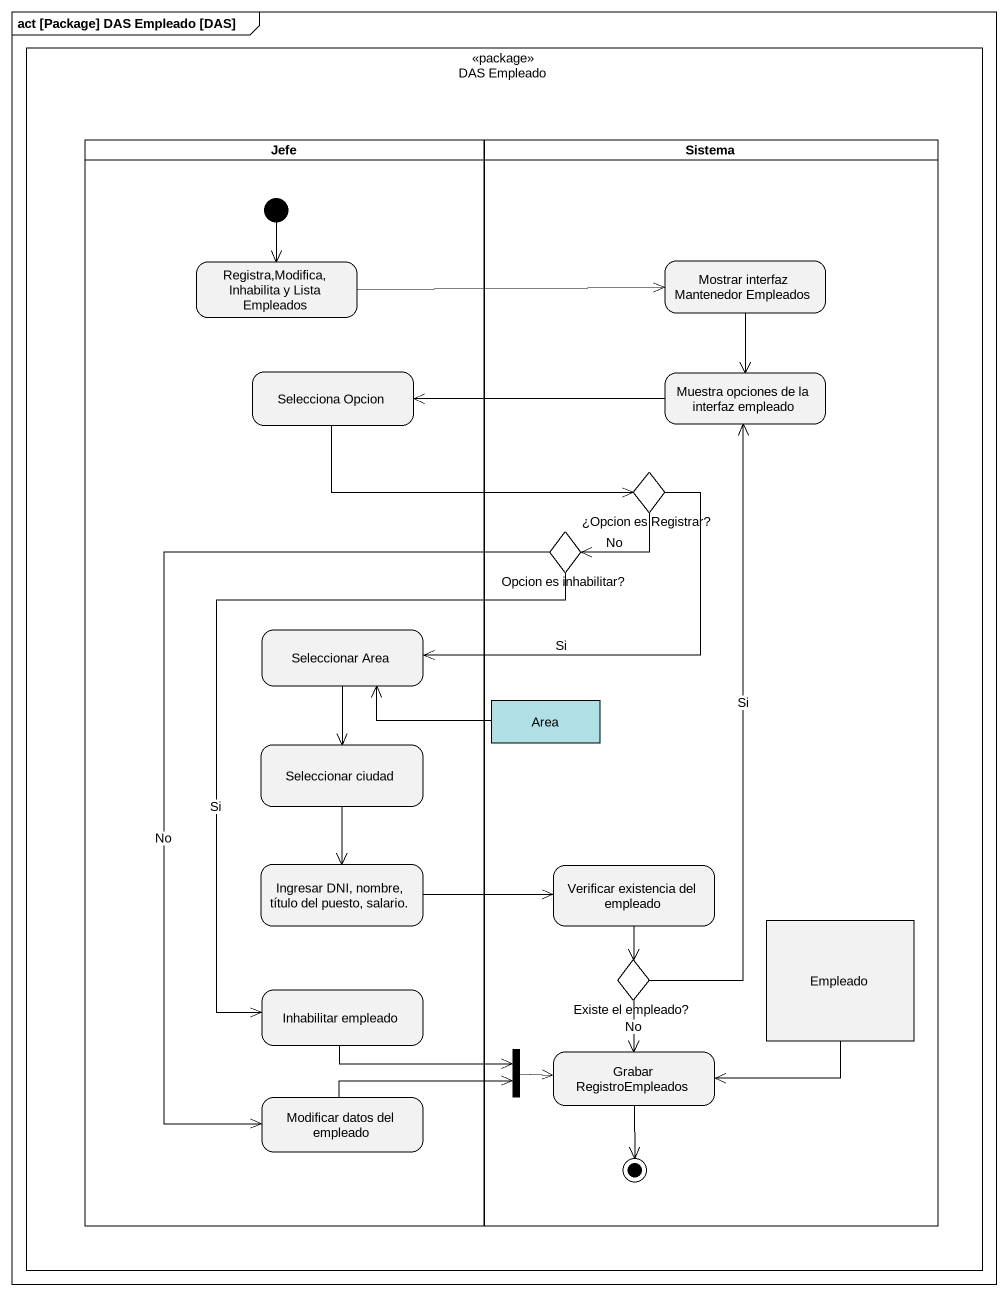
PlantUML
@startuml
mainframe act [Package] DAS Empleado [DAS]
hide empty description
state "DAS Empleado" as DAS_Empleado <<package>> {
  state Jefe <<partition>> {
    state "Registra,Modifica, Inhabilita y Lista Empleados" as Registra_Modifica
    state "Selecciona Opcion" as Selecciona_Opcion
    state "Seleccionar Area" as Seleccionar_Area
    state "Seleccionar ciudad" as Seleccionar_ciudad
    state "Ingresar DNI, nombre, título del puesto, salario." as Ingresar_DNI_nombre_título
    state "Inhabilitar empleado" as Inhabilitar_empleado
    state "Modificar datos del empleado" as Modificar_datos_del_empleado
    [*] --> Registra_Modifica
  }
  state Sistema <<partition>> {
    state "Mostrar interfaz Mantenedor Empleados" as Mostrar_interfaz_Mantenedor
    state "Muestra opciones de la interfaz empleado" as Muestra_opciones_de_la
    state "¿Opcion es Registrar?" as Opcion_es_Registrar <<choice>>
    state "Opcion es inhabilitar?" as Opcion_es_inhabilitar <<choice>>
    state Area <<object>> #B0E0E6
    state "Verificar existencia del empleado" as Verificar_existencia_del
    state Empleado <<object>>
    state "Existe el empleado?" as Existe_el_empleado <<choice>>
    state fork1 <<join>>
    state "Grabar RegistroEmpleados" as Grabar_RegistroEmpleados
    Grabar_RegistroEmpleados --> [*]
  }
}
Registra_Modifica -right-> Mostrar_interfaz_Mantenedor
Mostrar_interfaz_Mantenedor --> Muestra_opciones_de_la
Selecciona_Opcion -right-> Opcion_es_Registrar
Muestra_opciones_de_la -left-> Selecciona_Opcion
Opcion_es_Registrar --> Opcion_es_inhabilitar : No
Opcion_es_Registrar -left-> Seleccionar_Area : Si
Opcion_es_inhabilitar --> Inhabilitar_empleado : Si
Opcion_es_inhabilitar --> Modificar_datos_del_empleado : No
Seleccionar_Area --> Seleccionar_ciudad
Area -left-> Seleccionar_Area
Seleccionar_ciudad --> Ingresar_DNI_nombre_título
Ingresar_DNI_nombre_título -right-> Verificar_existencia_del
Verificar_existencia_del --> Existe_el_empleado
Empleado -left-> Grabar_RegistroEmpleados
Existe_el_empleado -up-> Muestra_opciones_de_la : Si
Existe_el_empleado --> Grabar_RegistroEmpleados : No
Inhabilitar_empleado -right-> fork1
fork1 -right-> Grabar_RegistroEmpleados
Modificar_datos_del_empleado -right-> fork1
@enduml
